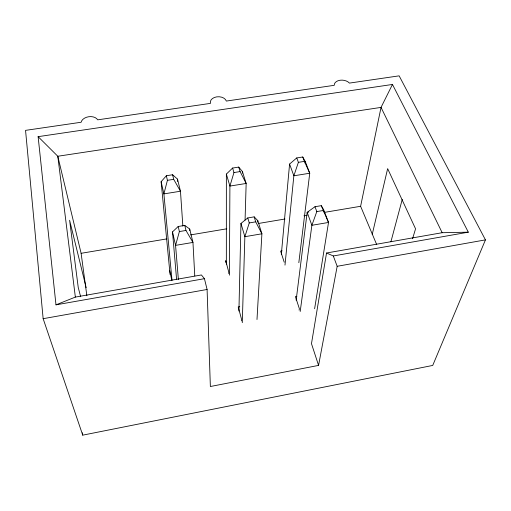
<?xml version="1.0" encoding="UTF-8"?>
<svg xmlns="http://www.w3.org/2000/svg" width="511" height="511" viewBox="0 0 511 511"><rect width="100%" height="100%" fill="white"/><g stroke="black" fill="none" stroke-linecap="round" stroke-linejoin="round"><path stroke-width="0.77" d="M226.347 264.117L226.367 174.091L232.594 168.055L238.714 167.091L242.425 171.543L246.155 183.462L245.069 220.107M228.736 273.564L228.743 271.973L225.683 260.667L225.683 262.213M229.413 275.161L229.905 186.074L233.961 172.558L232.594 168.055M238.918 311.097L240.956 223.454L247.752 217.942L254.171 216.868L257.787 220.631L261.9 233.795L256.995 319.528M242.386 173.14L242.425 171.543M241.518 320.908L241.562 319.318L238.228 306.996L239.755 306.721M242.284 322.677L244.865 236.689L249.266 222.924L247.752 217.942M257.704 222.221L257.787 220.631M281.331 254.28L289.584 164.063L296.744 157.937L302.736 156.992L305.291 161.572L309.743 173.235L298.82 262.692M284.985 265.113L293.851 175.79L298.392 162.338L296.744 157.937M305.112 163.156L305.291 161.572M296.15 300.155L307.168 212.346L314.993 206.719L321.266 205.671L323.616 209.593L328.522 222.457L314.616 308.753M299.139 310.196L299.35 308.657L295.415 296.578L296.91 296.303M300.193 311.499L311.882 225.287L316.814 211.586L314.993 206.719M323.259 211.956L323.616 209.593M326.535 253.002L311.48 343.667L318.57 365.397L210.366 386.514L207.096 289.475L204.438 278.68L201.411 274.963L75.353 297.089L55.986 304.843L38.121 136.661L392.461 84.456L468.312 232.173L333.313 255.966L326.535 253.002L442.168 232.709L468.312 232.173M318.57 365.397L337.177 266.295L333.313 255.966M376.594 244.367L360.613 206.291L381.034 107.399L392.461 84.456M372.206 234.511L387.645 168.649L415.558 228.819L412.562 238.752M182.861 226.124L180.466 191.235L177.509 179.118L172.597 174.762L166.35 175.746L167.416 180.326L163.89 193.893L171.996 280.181M390.915 241.76L402.246 199.418M194.768 275.883L192.96 242.425L189.69 229.03L184.752 225.396L178.192 226.488L179.38 231.56L175.56 245.376L178.39 279.543M485.45 239.876L432.728 365.435L82.731 435.155L43.148 318.692L25.55 130.369L81.121 122.257A8.693 5.921 -7.5 0 1 88.716 116.732A8.693 5.921 -7.5 0 1 97.716 119.836L210.462 103.382A8.112 5.519 -0.3 0 1 216.734 96.86A8.112 5.519 -0.3 0 1 226.341 101.063L334.239 85.318A8.272 5.455 6.1 0 1 340.032 80.246A8.272 5.455 6.1 0 1 349.441 83.095L399.142 75.845L485.45 239.876L337.177 266.295M170.067 274.522L161.125 181.712L166.35 175.746M176.589 279.396L172.507 231.905L178.192 226.488M43.148 318.692L207.096 289.475M55.986 304.843L204.438 278.68M282.136 250.863L280.616 251.125L284.231 262.22M308.733 212.084L307.168 212.346L311.882 225.287L328.522 222.457L321.266 205.671M249.266 222.924L255.717 221.844L261.9 233.795L244.865 236.689L240.956 223.454M316.814 211.586L323.118 210.526M38.121 136.661L57.794 156.251L81.115 253.309L166.931 238.873M190.552 234.9L226.769 228.807M258.266 223.505L285.029 219.002M303.93 215.827L307.079 215.297M324.396 212.384L360.613 206.291M179.38 231.56L185.972 230.455L192.96 242.425L175.56 245.376L172.507 231.905M167.416 180.326L173.695 179.335L180.466 191.235L163.89 193.893L161.125 181.712M233.961 172.558L240.113 171.587L246.155 183.462L229.905 186.074L226.367 174.091M298.392 162.338L304.409 161.387L309.743 173.235L293.851 175.79L289.584 164.063M442.168 232.709L381.034 107.399L57.794 156.251L75.353 297.089M302.736 156.992L304.409 161.387M238.714 167.091L240.113 171.587M254.171 216.868L255.717 221.844M80.636 296.719L78.24 287.501L69.605 220.267L86.193 287.738M172.597 174.762L173.695 179.335M184.752 225.396L185.972 230.455M169.671 270.402L171.83 280.386M81.115 253.309L86.864 295.773M82.456 432.785L82.731 435.155M177.509 179.118L177.681 181.501M189.69 229.03L189.785 230.621"/></g></svg>
